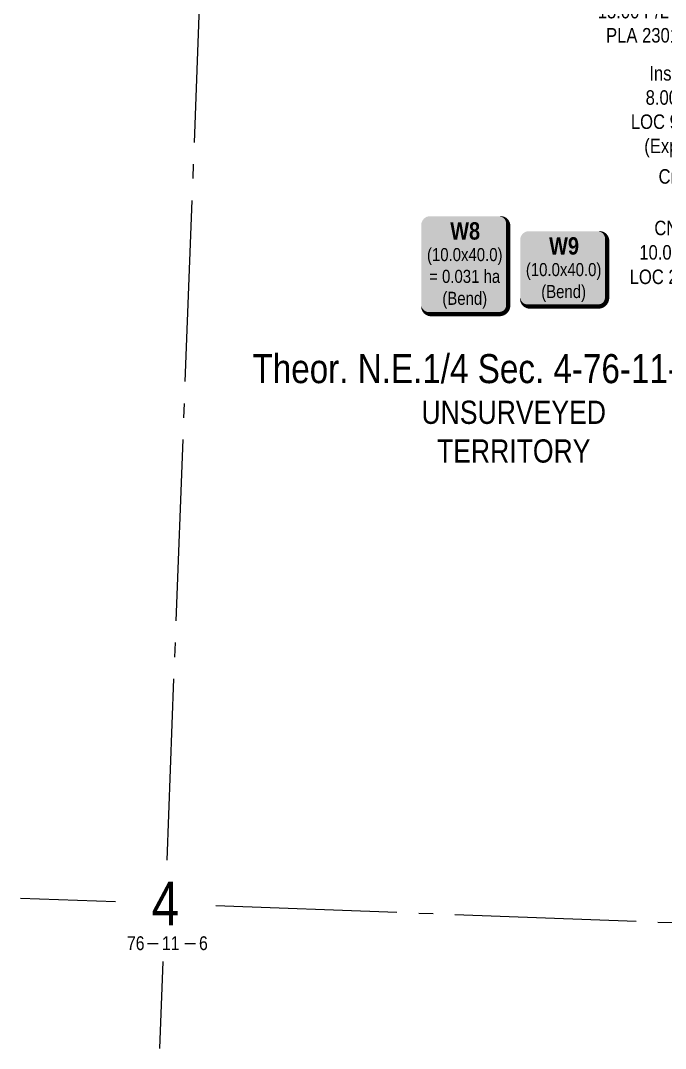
# Model space of a CAD drawing. Extents: x 331629 to 337523, y 6158057 to 6163201.
# Drawn here: x 333250 to 333694, y 6159735 to 6160443 of the extents above; entities that cross this region are included whole.
import ezdxf
from ezdxf.enums import TextEntityAlignment as Align

# ---------------------------------------------------------------- set-up
doc = ezdxf.new("R2010")
doc.units = 0
doc.header["$LTSCALE"] = 5
doc.header["$PDSIZE"] = 5
doc.linetypes.add('foc-QUARTERLINE', pattern=[33, 25, -3, 2, -3])
doc.layers.get('Defpoints').update_dxf_attribs({"color": 9})
for name, color, linetype in [('10', 1, 'Continuous'), ('9', 3, 'Continuous'), ('C-SYMBOL', 7, 'Continuous'), ('L-QSEC', 8, 'foc-QUARTERLINE'), ('L-SECLBL', 7, 'Continuous'), ('L-UNS-T', 3, 'Continuous'), ('P-TEMP-BLOCKS', 250, 'Continuous'), ('T-WATER-T', 170, 'Continuous')]:
    doc.layers.add(name, color=color, linetype=linetype)
for name, color, linetype, lineweight in [('C-AR-T', 13, 'Continuous', 9), ('C-RW-T', 13, 'Continuous', 9), ('F-AR-T', 190, 'Continuous', 9)]:
    doc.layers.add(name, color=color, linetype=linetype, lineweight=lineweight)
doc.styles.add('175L', font='ARIALN.TTF', dxfattribs={"height": 20})
doc.styles.add('80', font='ARIALN.TTF', dxfattribs={"height": 10})
doc.styles.add('80CG', font='ARIALN.TTF', dxfattribs={"height": 10})
doc.styles.add('80L', font='ARIALN.TTF', dxfattribs={"height": 10})
doc.styles.add('BOLD', font='ARIALNB.TTF')
doc.styles.add('SIMPLEX', font='ARIALN.TTF')
doc.dimstyles.new('Compass 5 000', dxfattribs={"dimscale": 5, "dimtxt": 9, "dimasz": 2, "dimexe": 0.2, "dimexo": 0.0625, "dimgap": 0.5, "dimtad": 0, "dimtih": 1, "dimtoh": 1, "dimzin": 0, "dimdsep": 46, "dimtxsty": '80CG', "dimcen": 0.1, "dimse1": 1, "dimse2": 1, "dimclrd": 256, "dimclrt": 256, "dimaunit": 1, "dimadec": 4, "dimazin": 0, "dimtfac": 0.06, "dimtofl": 0, "dimtmove": 0, "dimatfit": 1, "dimfxl": 0.2, "dimtolj": 1, "dimtzin": 0, "dimlwd": -1, "dimarcsym": 0})

# ---------------------------------------------------------------- blocks, each defined once
blk = doc.blocks.new('L-SECLBL')
at = {"layer": '9', "color": 7}
for p, q in [((-5.08, -27.83), (-12.29, -27.83)), ((20.7, -27.83), (13.5, -27.83))]:
    blk.add_line(p, q, dxfattribs=at)
at = {"layer": '10', "color": 2, "style": 'SIMPLEX'}
blk.add_attdef('SEC', text='', height=30, dxfattribs=at).set_placement((0, 0), align=Align.MIDDLE)
at = {"layer": '10', "color": 5, "style": '80L'}
blk.add_attdef('TWP', text='', height=9.5, dxfattribs=at).set_placement((-14.43, -27.37), align=Align.MIDDLE_RIGHT)
blk.add_attdef('RGE', text='', height=9.5, dxfattribs=at).set_placement((3.62, -27.37), align=Align.MIDDLE_CENTER)
blk.add_attdef('MER', text='', height=9.5, dxfattribs=at).set_placement((23.17, -27.37), align=Align.MIDDLE_LEFT)
blk = doc.blocks.new('*D394')
at = {"layer": 'C-RW-T', "transparency": 16777216}
for p, q in [((333794.69, 6160474.68), (333803.92, 6160478.52)), ((333762.37, 6160461.25), (333734.09, 6160449.51)), ((333734.09, 6160449.51), (333724.09, 6160449.51))]:
    blk.add_line(p, q, dxfattribs=at)
for points in [[(333794.05, 6160476.22), (333795.33, 6160473.14), (333785.46, 6160470.85)], [(333761.73, 6160462.79), (333763.01, 6160459.72), (333771.61, 6160465.09)]]:
    blk.add_solid(points, dxfattribs=at)
at = {"layer": 'Defpoints', "color": 0, "transparency": 16777216}
for p in [(333771.61, 6160465.09), (333788.2, 6160464.24), (333774.35, 6160458.49)]:
    blk.add_point(p, dxfattribs=at)
at = {"layer": 'C-RW-T', "transparency": 16777216, "insert": (333685.01, 6160449.51), "char_height": 10, "attachment_point": 5, "style": '80CG'}
blk.add_mtext('\\A1;CNRL\\P15.00 P/L R/W\\PPLA 230131', dxfattribs=at)
blk = doc.blocks.new('*U510')
at = {"true_color": 0x99e6ff}
h = blk.add_hatch(color=141, dxfattribs=at)
edge = h.paths.add_edge_path()
edge.add_line((-24, -33.45), (24, -33.45))
edge.add_arc((24, -27.45), 6, 270, 360)
edge.add_line((30, -27.45), (30, 12.5))
edge.add_arc((24, 12.5), 6, 0, 90)
edge.add_line((24, 18.5), (-24, 18.5))
edge.add_arc((-24, 12.5), 6, 90, 180)
edge.add_line((-30, 12.5), (-30, -27.45))
edge.add_arc((-24, -27.45), 6, 180, 270)
at = {"color": 250, "flags": 128}
blk.add_lwpolyline([(-24, -33.45, 3, 3, 0), (24, -33.45, 3, 3, 0.414214), (30, -27.45, 3, 3, 0), (30, 12.5, 3, 0, 0.414214), (24, 18.5, 0, 0, 0), (-24, 18.5, 0, 0, 0.414214), (-30, 12.5, 0, 0, 0), (-30, -27.45, 0, 3, 0.414214)], format="xyseb", close=True, dxfattribs=at)
at = {"flags": 128}
blk.add_lwpolyline([(19.27, -14.22, 0, 7.5, 0), (0, 0, 0, 0, 0)], format="xyseb", dxfattribs=at)
at = {"color": 250}
for tag, p, height, style in [('TEMP_AREA_W1_001', (-9.21, 2.24), 12, 'BOLD'), ('ENTER_TEXT_001', (-30.66, -12.47), 9, '80')]:
    blk.add_attdef(tag, p, '', height=height, dxfattribs=dict(at, style=style))
blk = doc.blocks.new('*U440')
at = {"true_color": 0x99e6ff}
h = blk.add_hatch(color=141, dxfattribs=at)
edge = h.paths.add_edge_path()
edge.add_line((-24, -49.03), (24, -49.03))
edge.add_arc((24, -43.03), 6, 270, 360)
edge.add_line((30, -43.03), (30, 12.5))
edge.add_arc((24, 12.5), 6, 0, 90)
edge.add_line((24, 18.5), (-24, 18.5))
edge.add_arc((-24, 12.5), 6, 90, 180)
edge.add_line((-30, 12.5), (-30, -43.03))
edge.add_arc((-24, -43.03), 6, 180, 270)
at = {"color": 250, "flags": 128}
blk.add_lwpolyline([(-24, -49.03, 3, 3, 0), (24, -49.03, 3, 3, 0.414214), (30, -43.03, 3, 3, 0), (30, 12.5, 3, 0, 0.414214), (24, 18.5, 0, 0, 0), (-24, 18.5, 0, 0, 0.414214), (-30, 12.5, 0, 0, 0), (-30, -43.03, 0, 3, 0.414214)], format="xyseb", close=True, dxfattribs=at)
at = {"flags": 128}
blk.add_lwpolyline([(18.73, -4.38, 0, 7.5, 0), (0, 0, 0, 0, 0)], format="xyseb", dxfattribs=at)
at = {"color": 250}
for tag, p, height, style in [('TEMP_AREA_W1_001', (-9.21, 2.24), 12, 'BOLD'), ('ENTER_TEXT_001', (-30.66, -12.47), 9, '80')]:
    blk.add_attdef(tag, p, '', height=height, dxfattribs=dict(at, style=style))

msp = doc.modelspace()

# ---------------------------------------------------------------- linework, layer by layer
at = {"layer": 'L-QSEC'}
for p, q in [((333350.72, 6159864.423), (333380.251, 6160638.17)), ((333249.668, 6159838.214), (333315.147, 6159835.742)), ((333384.381, 6159833.127), (334154.774, 6159804.034)), ((333345.762, 6159734.536), (333348.05, 6159794.475))]:
    msp.add_line(p, q, dxfattribs=at)

# ---------------------------------------------------------------- block references
at = {"layer": 'L-SECLBL', "xscale": 0.9997960000000008, "yscale": 0.9997960000000008, "zscale": 0.9997960000000008}
msp.add_blockref('L-SECLBL', (333349.575, 6159834.442), dxfattribs=at).add_auto_attribs({'SEC': '4', 'TWP': '76', 'RGE': '11', 'MER': '6'})
at = {"layer": 'P-TEMP-BLOCKS'}
ref = msp.add_blockref('*U440', (333556.018, 6160289.713), dxfattribs=dict(at, xscale=0.9987975417023783, yscale=0.9987975417023783, zscale=0.9987975417023783))
ref.add_attrib('TEMP_AREA_W1_001', 'W8', (333546.003, 6160292.057), dxfattribs={"layer": '0', "color": 250, "height": 11.9856, "style": 'BOLD'})
ref.add_attrib('ENTER_TEXT_001', '(10.0x40.0)', (333529.973, 6160277.258), dxfattribs={"layer": '0', "color": 250, "height": 8.98918, "style": '80'})
ref.add_attrib('ENTER_TEXT_002', '= 0.031 ha', (333531.479, 6160262.239), dxfattribs={"layer": '0', "color": 250, "height": 8.9892, "style": '80'})
ref.add_attrib('ENTER_TEXT_003', '(Bend)', (333540.569, 6160247.104), dxfattribs={"layer": '0', "color": 250, "height": 8.9892, "style": '80'})
ref = msp.add_blockref('*U510', (333624.219, 6160279.376), dxfattribs=dict(at, xscale=0.9987975417023783, yscale=0.9987975417023783, zscale=0.9987975417023783))
ref.add_attrib('TEMP_AREA_W1_001', 'W9', (333614.221, 6160281.72), dxfattribs={"layer": '0', "color": 250, "height": 11.9856, "style": 'BOLD'})
ref.add_attrib('ENTER_TEXT_001', '(10.0x40.0)', (333598.175, 6160266.921), dxfattribs={"layer": '0', "color": 250, "height": 8.98918, "style": '80'})
ref.add_attrib('ENTER_TEXT_002', '(Bend)', (333608.77, 6160251.785), dxfattribs={"layer": '0', "color": 250, "height": 8.9892, "style": '80'})

# ---------------------------------------------------------------- texts
at = {"layer": 'C-AR-T', "style": '80L'}
for s, p in [('CNRL', (333686.768, 6160295.108)), ('10.00 A/R', (333676.406, 6160278.274)), ('LOC 231265', (333669.763, 6160261.434))]:
    msp.add_text(s, height=9.998, dxfattribs=at).set_placement(p)
at = {"layer": 'C-SYMBOL', "color": 3, "style": '175L'}
msp.add_text('Theor. N.E.1/4 Sec. 4-76-11-W.6M.', height=20, dxfattribs=at).set_placement((333589.787, 6160187.138), align=Align.BOTTOM_CENTER)
at = {"layer": 'F-AR-T', "insert": (333703.064, 6160380.179), "char_height": 9.99803, "attachment_point": 5, "style": '80CG'}
msp.add_mtext('\\A1;Insignia\\P8.00 A/R\\PLOC 920832\\P(Expired)', dxfattribs=at)
at = {"layer": 'L-UNS-T', "color": 3, "insert": (333589.787, 6160159.599), "char_height": 16, "attachment_point": 5, "style": '80L'}
msp.add_mtext_dynamic_manual_height_columns('UNSURVEYED TERRITORY', width=126.43955, gutter_width=47.51, heights=[0], dxfattribs=at)
at = {"layer": 'T-WATER-T', "insert": (333689.697, 6160340.624), "char_height": 9.998, "attachment_point": 1, "style": '80L'}
msp.add_mtext_dynamic_manual_height_columns('Creek', width=31.10069, gutter_width=50, heights=[0], dxfattribs=at)

# ---------------------------------------------------------------- dimensions: what is measured, and where the dimension line sits
at = {"layer": 'C-RW-T'}
dim = msp.add_linear_dim(base=(333771.606, 6160465.091), p1=(333788.199, 6160464.242), p2=(333774.349, 6160458.488), angle=202.561601, text='CNRL\\P15.00 P/L R/W\\PPLA 230131', dimstyle='Compass 5 000', dxfattribs=at)
dim.commit()
dim.dimension.update_dxf_attribs({"geometry": '*D394', "text_midpoint": (333685.006, 6160449.505), "dimtype": 161})

doc.saveas('drawing.dxf')
